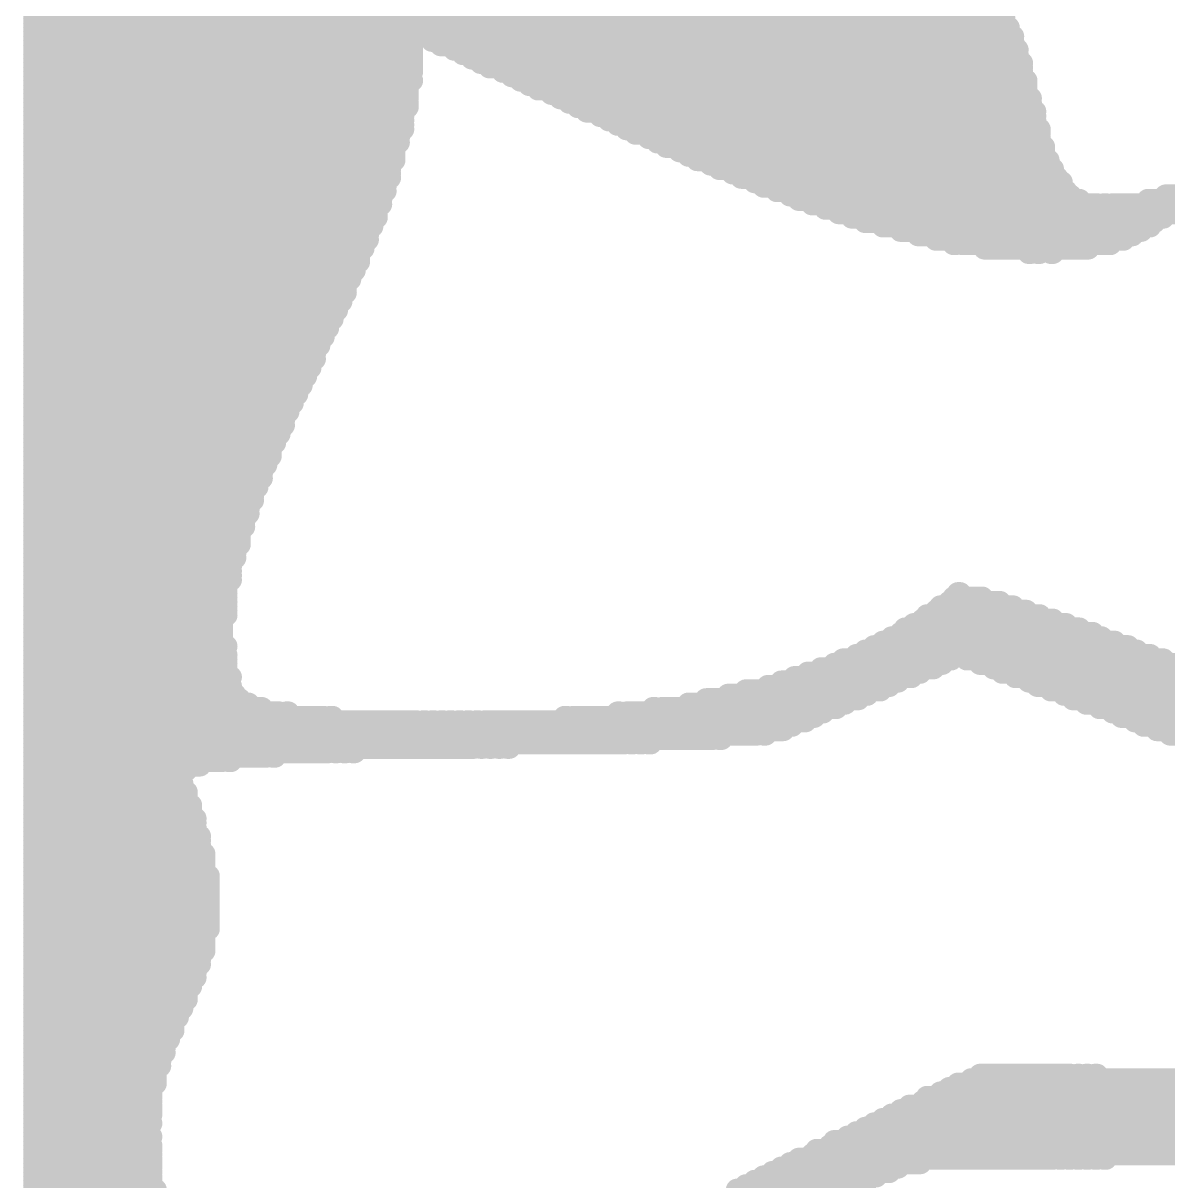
# Model space of a CAD drawing. Extents: x 0 to 127, y 0 to 167.
# Drawn here: x 44.303 to 46.934, y 101.793 to 104.455 of the extents above; entities that cross this region are included whole.
import ezdxf

# ---------------------------------------------------------------- set-up
doc = ezdxf.new("R2010")
doc.units = 0
doc.layers.add('2D_LINE_126', color=222, linetype='CONTINUOUS')

# ---------------------------------------------------------------- blocks, each defined once
blk = doc.blocks.new('SMOOTH_0$0508')
at = {"const_width": 0.0254}
blk.add_lwpolyline([(-0.0127, 0, 1), (0.0127, 0, 1)], format="xyb", close=True, dxfattribs=at)
blk = doc.blocks.new('DRAWING_3017')
at = {"layer": '2D_LINE_126', "const_width": 0.0508}
for points in [[(-1.64592, 11.76528), (0.5842, 11.76528)], [(-1.64592, 11.75512), (0.5842, 11.75512)], [(-1.64592, 11.74496), (0.5842, 11.74496)], [(-1.64592, 11.7348), (0.59436, 11.7348)], [(-1.64592, 11.72464), (0.59436, 11.72464)], [(-1.64592, 11.71448), (-0.77724, 11.71448)], [(-0.75184, 11.71448), (0.60452, 11.71448)], [(-1.64592, 11.70432), (-0.77724, 11.70432)], [(-1.64592, 11.69416), (-0.77724, 11.69416)], [(-0.73152, 11.70432), (0.60452, 11.70432)], [(-0.7112, 11.69416), (0.60452, 11.69416)], [(-1.64592, 11.684), (-0.77724, 11.684)], [(-1.64592, 11.67384), (-0.77724, 11.67384)], [(-1.64592, 11.66368), (-0.77724, 11.66368)], [(-0.68072, 11.684), (0.61468, 11.684)], [(-0.6604, 11.67384), (0.61468, 11.67384)], [(-0.64008, 11.66368), (0.61468, 11.66368)], [(-1.64592, 11.65352), (-0.77724, 11.65352)], [(-1.64592, 11.64336), (-0.77724, 11.64336)], [(-0.61976, 11.65352), (0.62484, 11.65352)], [(-0.59944, 11.64336), (0.62484, 11.64336)], [(-1.64592, 11.6332), (-0.77724, 11.6332)], [(-1.64592, 11.62304), (-0.7874, 11.62304)], [(-1.64592, 11.61288), (-0.77724, 11.61288)], [(-0.56896, 11.6332), (0.62484, 11.6332)], [(-0.54864, 11.62304), (0.62484, 11.62304)], [(-0.52832, 11.61288), (0.635, 11.61288)], [(-1.64592, 11.60272), (-0.7874, 11.60272)], [(-1.64592, 11.59256), (-0.7874, 11.59256)], [(-1.64592, 11.5824), (-0.7874, 11.5824)], [(-0.508, 11.60272), (0.635, 11.60272)], [(-0.48768, 11.59256), (0.635, 11.59256)], [(-0.4572, 11.5824), (0.635, 11.5824)], [(-1.64592, 11.57224), (-0.7874, 11.57224)], [(-1.64592, 11.56208), (-0.7874, 11.56208)], [(-0.43688, 11.57224), (0.64516, 11.57224)], [(-0.41656, 11.56208), (0.64516, 11.56208)], [(-1.64592, 11.55192), (-0.7874, 11.55192)], [(-1.64592, 11.54176), (-0.79756, 11.54176)], [(-1.64592, 11.5316), (-0.79756, 11.5316)], [(-0.39624, 11.55192), (0.64516, 11.55192)], [(-0.37592, 11.54176), (0.65532, 11.54176)], [(-0.34544, 11.5316), (0.65532, 11.5316)], [(-1.64592, 11.52144), (-0.79756, 11.52144)], [(-1.64592, 11.51128), (-0.79756, 11.51128)], [(-1.64592, 11.50112), (-0.79756, 11.50112)], [(-0.32512, 11.52144), (0.65532, 11.52144)], [(-0.3048, 11.51128), (0.65532, 11.51128)], [(-0.28448, 11.50112), (0.66548, 11.50112)], [(-1.64592, 11.49096), (-0.80772, 11.49096)], [(-1.64592, 11.4808), (-0.80772, 11.4808)], [(-0.26416, 11.49096), (0.66548, 11.49096)], [(-0.23368, 11.4808), (0.66548, 11.4808)], [(-1.64592, 11.47064), (-0.80772, 11.47064)], [(-1.64592, 11.46048), (-0.81788, 11.46048)], [(-1.64592, 11.45032), (-0.81788, 11.45032)], [(-0.21336, 11.47064), (0.66548, 11.47064)], [(-0.19304, 11.46048), (0.67564, 11.46048)], [(-0.16256, 11.45032), (0.67564, 11.45032)], [(-1.64592, 11.44016), (-0.81788, 11.44016)], [(-1.64592, 11.43), (-0.81788, 11.43)], [(-0.14224, 11.44016), (0.67564, 11.44016)], [(-0.12192, 11.43), (0.6858, 11.43)], [(-1.64592, 11.41984), (-0.82804, 11.41984)], [(-1.64592, 11.40968), (-0.82804, 11.40968)], [(-1.64592, 11.39952), (-0.82804, 11.39952)], [(-0.09144, 11.41984), (0.6858, 11.41984)], [(-0.07112, 11.40968), (0.69596, 11.40968)], [(-0.04064, 11.39952), (0.69596, 11.39952)], [(-1.64592, 11.38936), (-0.82804, 11.38936)], [(-1.64592, 11.3792), (-0.8382, 11.3792)], [(-1.64592, 11.36904), (-0.8382, 11.36904)], [(-0.02032, 11.38936), (0.70612, 11.38936)], [(0.01016, 11.3792), (0.71628, 11.3792)], [(0.03048, 11.36904), (0.71628, 11.36904)], [(-1.64592, 11.35888), (-0.8382, 11.35888)], [(-1.64592, 11.34872), (-0.84836, 11.34872)], [(0.06096, 11.35888), (0.72644, 11.35888)], [(0.09144, 11.34872), (0.7366, 11.34872)], [(0.95504, 11.34872), (1.15316, 11.34872)], [(-1.64592, 11.33856), (-0.84836, 11.33856)], [(-1.64592, 11.3284), (-0.84836, 11.3284)], [(-1.64592, 11.31824), (-0.85852, 11.31824)], [(0.11176, 11.33856), (0.75692, 11.33856)], [(0.14224, 11.3284), (0.79756, 11.3284)], [(0.17272, 11.31824), (1.18364, 11.31824)], [(0.8128, 11.3284), (0.81788, 11.3284)], [(0.83312, 11.3284), (1.17348, 11.3284)], [(0.9144, 11.33856), (1.16332, 11.33856)], [(-1.64592, 11.30808), (-0.85852, 11.30808)], [(-1.64592, 11.29792), (-0.85852, 11.29792)], [(0.2032, 11.30808), (1.1938, 11.30808)], [(0.23368, 11.29792), (0.94996, 11.29792)], [(-1.64592, 11.28776), (-0.86868, 11.28776)], [(-1.64592, 11.2776), (-0.86868, 11.2776)], [(-1.64592, 11.26744), (-0.87884, 11.26744)], [(0.26416, 11.28776), (0.92964, 11.28776)], [(0.3048, 11.2776), (0.91948, 11.2776)], [(0.34544, 11.26744), (0.89916, 11.26744)], [(-1.64592, 11.25728), (-0.87884, 11.25728)], [(-1.64592, 11.24712), (-0.87884, 11.24712)], [(-1.64592, 11.23696), (-0.889, 11.23696)], [(0.38608, 11.25728), (0.87884, 11.25728)], [(0.42672, 11.24712), (0.85852, 11.24712)], [(0.46736, 11.23696), (0.47244, 11.23696)], [(0.48768, 11.23696), (0.82804, 11.23696)], [(-1.64592, 11.2268), (-0.889, 11.2268)], [(-1.64592, 11.21664), (-0.89916, 11.21664)], [(0.53848, 11.2268), (0.77724, 11.2268)], [(0.64008, 11.21664), (0.64516, 11.21664)], [(0.6604, 11.21664), (0.66548, 11.21664)], [(0.69088, 11.21664), (0.69596, 11.21664)], [(-1.64592, 11.20648), (-0.89916, 11.20648)], [(-1.64592, 11.19632), (-0.89916, 11.19632)], [(-1.64592, 11.18616), (-0.90932, 11.18616)], [(-1.64592, 11.176), (-0.90932, 11.176)], [(-1.64592, 11.16584), (-0.91948, 11.16584)], [(-1.64592, 11.15568), (-0.91948, 11.15568)], [(-1.64592, 11.14552), (-0.92964, 11.14552)], [(-1.64592, 11.13536), (-0.92964, 11.13536)], [(-1.64592, 11.1252), (-0.92964, 11.1252)], [(-1.64592, 11.11504), (-0.9398, 11.11504)], [(-1.64592, 11.10488), (-0.9398, 11.10488)], [(-1.64592, 11.09472), (-0.94996, 11.09472)], [(-1.64592, 11.08456), (-0.94996, 11.08456)], [(-1.64592, 11.0744), (-0.96012, 11.0744)], [(-1.64592, 11.06424), (-0.96012, 11.06424)], [(-1.64592, 11.05408), (-0.97028, 11.05408)], [(-1.64592, 11.04392), (-0.97028, 11.04392)], [(-1.64592, 11.03376), (-0.98044, 11.03376)], [(-1.64592, 11.0236), (-0.98044, 11.0236)], [(-1.64592, 11.01344), (-0.9906, 11.01344)], [(-1.64592, 11.00328), (-0.9906, 11.00328)], [(-1.64592, 10.99312), (-1.00076, 10.99312)], [(-1.64592, 10.98296), (-1.00076, 10.98296)], [(-1.64592, 10.9728), (-1.00076, 10.9728)], [(-1.64592, 10.96264), (-1.01092, 10.96264)], [(-1.64592, 10.95248), (-1.01092, 10.95248)], [(-1.64592, 10.94232), (-1.02108, 10.94232)], [(-1.64592, 10.93216), (-1.02108, 10.93216)], [(-1.64592, 10.922), (-1.03124, 10.922)], [(-1.64592, 10.91184), (-1.03124, 10.91184)], [(-1.64592, 10.90168), (-1.0414, 10.90168)], [(-1.64592, 10.89152), (-1.0414, 10.89152)], [(-1.64592, 10.88136), (-1.05156, 10.88136)], [(-1.64592, 10.8712), (-1.05156, 10.8712)], [(-1.64592, 10.86104), (-1.06172, 10.86104)], [(-1.64592, 10.85088), (-1.06172, 10.85088)], [(-1.64592, 10.84072), (-1.07188, 10.84072)], [(-1.64592, 10.83056), (-1.07188, 10.83056)], [(-1.64592, 10.8204), (-1.07188, 10.8204)], [(-1.64592, 10.81024), (-1.08204, 10.81024)], [(-1.64592, 10.80008), (-1.08204, 10.80008)], [(-1.64592, 10.78992), (-1.0922, 10.78992)], [(-1.64592, 10.77976), (-1.0922, 10.77976)], [(-1.64592, 10.7696), (-1.10236, 10.7696)], [(-1.64592, 10.75944), (-1.10236, 10.75944)], [(-1.64592, 10.74928), (-1.10236, 10.74928)], [(-1.64592, 10.73912), (-1.11252, 10.73912)], [(-1.64592, 10.72896), (-1.11252, 10.72896)], [(-1.64592, 10.7188), (-1.12268, 10.7188)], [(-1.64592, 10.70864), (-1.12268, 10.70864)], [(-1.64592, 10.69848), (-1.12268, 10.69848)], [(-1.64592, 10.68832), (-1.13284, 10.68832)], [(-1.64592, 10.67816), (-1.13284, 10.67816)], [(-1.64592, 10.668), (-1.143, 10.668)], [(-1.64592, 10.65784), (-1.143, 10.65784)], [(-1.64592, 10.64768), (-1.143, 10.64768)], [(-1.64592, 10.63752), (-1.15316, 10.63752)], [(-1.64592, 10.62736), (-1.15316, 10.62736)], [(-1.64592, 10.6172), (-1.15316, 10.6172)], [(-1.64592, 10.60704), (-1.16332, 10.60704)], [(-1.64592, 10.59688), (-1.16332, 10.59688)], [(-1.64592, 10.58672), (-1.16332, 10.58672)], [(-1.64592, 10.57656), (-1.17348, 10.57656)], [(-1.64592, 10.5664), (-1.17348, 10.5664)], [(-1.64592, 10.55624), (-1.17348, 10.55624)], [(-1.64592, 10.54608), (-1.17348, 10.54608)], [(-1.64592, 10.53592), (-1.18364, 10.53592)], [(-1.64592, 10.52576), (-1.18364, 10.52576)], [(-1.64592, 10.5156), (-1.18364, 10.5156)], [(-1.64592, 10.50544), (-1.1938, 10.50544)], [(-1.64592, 10.49528), (-1.1938, 10.49528)], [(-1.64592, 10.48512), (-1.1938, 10.48512)], [(-1.64592, 10.47496), (-1.1938, 10.47496)], [(-1.64592, 10.4648), (-1.1938, 10.4648)], [(-1.64592, 10.45464), (-1.20396, 10.45464)], [(-1.64592, 10.44448), (-1.20396, 10.44448)], [(-1.64592, 10.43432), (-1.20396, 10.43432)], [(-1.64592, 10.42416), (-1.20396, 10.42416)], [(-1.64592, 10.414), (-1.20396, 10.414)], [(0.4572, 10.414), (0.57404, 10.414)], [(0.46736, 10.42416), (0.5334, 10.42416)], [(0.47752, 10.43432), (0.4826, 10.43432)], [(-1.64592, 10.40384), (-1.20396, 10.40384)], [(-1.64592, 10.39368), (-1.20396, 10.39368)], [(-1.64592, 10.38352), (-1.20396, 10.38352)], [(0.4064, 10.38352), (0.66548, 10.38352)], [(0.42672, 10.39368), (0.635, 10.39368)], [(0.43688, 10.40384), (0.60452, 10.40384)], [(-1.64592, 10.37336), (-1.21412, 10.37336)], [(-1.64592, 10.3632), (-1.21412, 10.3632)], [(0.37592, 10.3632), (0.72644, 10.3632)], [(0.39624, 10.37336), (0.69596, 10.37336)], [(-1.64592, 10.35304), (-1.21412, 10.35304)], [(-1.64592, 10.34288), (-1.21412, 10.34288)], [(-1.64592, 10.33272), (-1.21412, 10.33272)], [(0.32512, 10.33272), (0.80772, 10.33272)], [(0.34544, 10.34288), (0.7874, 10.34288)], [(0.3556, 10.35304), (0.75692, 10.35304)], [(-1.64592, 10.32256), (-1.21412, 10.32256)], [(-1.64592, 10.3124), (-1.20396, 10.3124)], [(0.28448, 10.3124), (0.86868, 10.3124)], [(0.3048, 10.32256), (0.8382, 10.32256)], [(-1.64592, 10.30224), (-1.21412, 10.30224)], [(-1.64592, 10.29208), (-1.20396, 10.29208)], [(-1.64592, 10.28192), (-1.20396, 10.28192)], [(0.21336, 10.28192), (0.46228, 10.28192)], [(0.24384, 10.29208), (0.91948, 10.29208)], [(0.26416, 10.30224), (0.889, 10.30224)], [(0.49784, 10.28192), (0.94996, 10.28192)], [(-1.64592, 10.27176), (-1.20396, 10.27176)], [(-1.64592, 10.2616), (-1.20396, 10.2616)], [(-1.64592, 10.25144), (-1.20396, 10.25144)], [(0.13208, 10.25144), (0.39116, 10.25144)], [(0.16256, 10.2616), (0.42164, 10.2616)], [(0.19304, 10.27176), (0.44196, 10.27176)], [(0.52832, 10.27176), (0.97028, 10.27176)], [(0.5588, 10.2616), (1.00076, 10.2616)], [(0.57912, 10.25144), (1.03124, 10.25144)], [(-1.64592, 10.24128), (-1.1938, 10.24128)], [(-1.64592, 10.23112), (-1.20396, 10.23112)], [(0.07112, 10.23112), (0.34036, 10.23112)], [(0.1016, 10.24128), (0.37084, 10.24128)], [(0.6096, 10.24128), (1.05156, 10.24128)], [(0.64008, 10.23112), (1.08204, 10.23112)], [(-1.64592, 10.22096), (-1.1938, 10.22096)], [(-1.64592, 10.2108), (-1.1938, 10.2108)], [(-1.64592, 10.20064), (-1.18364, 10.20064)], [(-0.0508, 10.20064), (0.26924, 10.20064)], [(-0.01016, 10.2108), (0.29972, 10.2108)], [(0.04064, 10.22096), (0.32004, 10.22096)], [(0.6604, 10.22096), (1.11252, 10.22096)], [(0.69088, 10.2108), (1.13284, 10.2108)], [(0.72136, 10.20064), (1.16332, 10.20064)], [(-1.64592, 10.19048), (-1.17348, 10.19048)], [(-1.64592, 10.18032), (-1.15316, 10.18032)], [(-1.64592, 10.17016), (-1.12268, 10.17016)], [(-0.22352, 10.17016), (-0.21844, 10.17016)], [(-0.2032, 10.17016), (0.19812, 10.17016)], [(-0.14224, 10.18032), (0.21844, 10.18032)], [(-0.1016, 10.19048), (0.24892, 10.19048)], [(0.74168, 10.19048), (1.18364, 10.19048)], [(0.77216, 10.18032), (1.21412, 10.18032)], [(0.80264, 10.17016), (1.23444, 10.17016)], [(-1.64592, 10.16), (-1.08204, 10.16)], [(-1.64592, 10.14984), (-0.98044, 10.14984)], [(-1.0668, 10.16), (-1.06172, 10.16)], [(-0.9652, 10.14984), (-0.96012, 10.14984)], [(-0.42672, 10.14984), (-0.42164, 10.14984)], [(-0.4064, 10.14984), (0.14732, 10.14984)], [(-0.3048, 10.16), (-0.29972, 10.16)], [(-0.28448, 10.16), (0.16764, 10.16)], [(0.83312, 10.16), (1.26492, 10.16)], [(0.85344, 10.14984), (1.28524, 10.14984)], [(-1.64592, 10.13968), (-0.76708, 10.13968)], [(-1.64592, 10.12952), (0.09652, 10.12952)], [(-1.64592, 10.11936), (0.0762, 10.11936)], [(-0.75184, 10.13968), (-0.74676, 10.13968)], [(-0.73152, 10.13968), (-0.72644, 10.13968)], [(-0.7112, 10.13968), (-0.70612, 10.13968)], [(-0.69088, 10.13968), (-0.6858, 10.13968)], [(-0.67056, 10.13968), (-0.66548, 10.13968)], [(-0.65024, 10.13968), (-0.64516, 10.13968)], [(-0.62992, 10.13968), (-0.62484, 10.13968)], [(-0.6096, 10.13968), (0.127, 10.13968)], [(0.88392, 10.13968), (1.31572, 10.13968)], [(0.90424, 10.12952), (1.33604, 10.12952)], [(0.93472, 10.11936), (1.36652, 10.11936)], [(-1.64592, 10.1092), (0.01524, 10.1092)], [(-1.64592, 10.09904), (-0.08636, 10.09904)], [(-0.07112, 10.09904), (-0.06604, 10.09904)], [(0.03048, 10.1092), (0.03556, 10.1092)], [(0.9652, 10.1092), (1.397, 10.1092)], [(-1.64592, 10.08888), (-0.28956, 10.08888)], [(-1.64592, 10.07872), (-0.635, 10.07872)], [(-1.64592, 10.06856), (-0.97028, 10.06856)], [(-0.95504, 10.06856), (-0.94996, 10.06856)], [(-0.93472, 10.06856), (-0.92964, 10.06856)], [(-0.9144, 10.06856), (-0.90932, 10.06856)], [(-0.61976, 10.07872), (-0.61468, 10.07872)], [(-0.59944, 10.07872), (-0.59436, 10.07872)], [(-0.57912, 10.07872), (-0.57404, 10.07872)], [(-0.5588, 10.07872), (-0.55372, 10.07872)], [(-0.27432, 10.08888), (-0.26924, 10.08888)], [(-0.254, 10.08888), (-0.24892, 10.08888)], [(-0.23368, 10.08888), (-0.2286, 10.08888)], [(-1.64592, 10.0584), (-1.11252, 10.0584)], [(-1.64592, 10.04824), (-1.21412, 10.04824)], [(-1.64592, 10.03808), (-1.26492, 10.03808)], [(-1.19888, 10.04824), (-1.1938, 10.04824)], [(-1.09728, 10.0584), (-1.0922, 10.0584)], [(-1.64592, 10.02792), (-1.2954, 10.02792)], [(-1.64592, 10.01776), (-1.30556, 10.01776)], [(-1.64592, 10.0076), (-1.31572, 10.0076)], [(-1.64592, 9.99744), (-1.30556, 9.99744)], [(-1.64592, 9.98728), (-1.30556, 9.98728)], [(-1.64592, 9.97712), (-1.2954, 9.97712)], [(-1.64592, 9.96696), (-1.2954, 9.96696)], [(-1.64592, 9.9568), (-1.2954, 9.9568)], [(-1.64592, 9.94664), (-1.28524, 9.94664)], [(-1.64592, 9.93648), (-1.28524, 9.93648)], [(-1.64592, 9.92632), (-1.28524, 9.92632)], [(-1.64592, 9.91616), (-1.27508, 9.91616)], [(-1.64592, 9.906), (-1.27508, 9.906)], [(-1.64592, 9.89584), (-1.27508, 9.89584)], [(-1.64592, 9.88568), (-1.27508, 9.88568)], [(-1.64592, 9.87552), (-1.26492, 9.87552)], [(-1.64592, 9.86536), (-1.26492, 9.86536)], [(-1.64592, 9.8552), (-1.26492, 9.8552)], [(-1.64592, 9.84504), (-1.26492, 9.84504)], [(-1.64592, 9.83488), (-1.25476, 9.83488)], [(-1.64592, 9.82472), (-1.25476, 9.82472)], [(-1.64592, 9.81456), (-1.25476, 9.81456)], [(-1.64592, 9.8044), (-1.25476, 9.8044)], [(-1.64592, 9.79424), (-1.25476, 9.79424)], [(-1.64592, 9.78408), (-1.2446, 9.78408)], [(-1.64592, 9.77392), (-1.2446, 9.77392)], [(-1.64592, 9.76376), (-1.2446, 9.76376)], [(-1.64592, 9.7536), (-1.2446, 9.7536)], [(-1.64592, 9.74344), (-1.2446, 9.74344)], [(-1.64592, 9.73328), (-1.2446, 9.73328)], [(-1.64592, 9.72312), (-1.2446, 9.72312)], [(-1.64592, 9.71296), (-1.2446, 9.71296)], [(-1.64592, 9.7028), (-1.2446, 9.7028)], [(-1.64592, 9.69264), (-1.2446, 9.69264)], [(-1.64592, 9.68248), (-1.2446, 9.68248)], [(-1.64592, 9.67232), (-1.2446, 9.67232)], [(-1.64592, 9.66216), (-1.2446, 9.66216)], [(-1.64592, 9.652), (-1.25476, 9.652)], [(-1.64592, 9.64184), (-1.25476, 9.64184)], [(-1.64592, 9.63168), (-1.25476, 9.63168)], [(-1.64592, 9.62152), (-1.25476, 9.62152)], [(-1.64592, 9.61136), (-1.25476, 9.61136)], [(-1.64592, 9.6012), (-1.26492, 9.6012)], [(-1.64592, 9.59104), (-1.26492, 9.59104)], [(-1.64592, 9.58088), (-1.26492, 9.58088)], [(-1.64592, 9.57072), (-1.27508, 9.57072)], [(-1.64592, 9.56056), (-1.27508, 9.56056)], [(-1.64592, 9.5504), (-1.27508, 9.5504)], [(-1.64592, 9.54024), (-1.28524, 9.54024)], [(-1.64592, 9.53008), (-1.28524, 9.53008)], [(-1.64592, 9.51992), (-1.2954, 9.51992)], [(-1.64592, 9.50976), (-1.2954, 9.50976)], [(-1.64592, 9.4996), (-1.2954, 9.4996)], [(-1.64592, 9.48944), (-1.30556, 9.48944)], [(-1.64592, 9.47928), (-1.30556, 9.47928)], [(-1.64592, 9.46912), (-1.31572, 9.46912)], [(-1.64592, 9.45896), (-1.31572, 9.45896)], [(-1.64592, 9.4488), (-1.32588, 9.4488)], [(-1.64592, 9.43864), (-1.32588, 9.43864)], [(-1.64592, 9.42848), (-1.32588, 9.42848)], [(-1.64592, 9.41832), (-1.33604, 9.41832)], [(-1.64592, 9.40816), (-1.33604, 9.40816)], [(-1.64592, 9.398), (-1.3462, 9.398)], [(-1.64592, 9.38784), (-1.3462, 9.38784)], [(-1.64592, 9.37768), (-1.3462, 9.37768)], [(-1.64592, 9.36752), (-1.35636, 9.36752)], [(-1.64592, 9.35736), (-1.35636, 9.35736)], [(-1.64592, 9.3472), (-1.35636, 9.3472)], [(-1.64592, 9.33704), (-1.36652, 9.33704)], [(-1.64592, 9.32688), (-1.36652, 9.32688)], [(0.52832, 9.32688), (0.7366, 9.32688)], [(0.75184, 9.32688), (0.75692, 9.32688)], [(0.77216, 9.32688), (0.77724, 9.32688)], [(0.79248, 9.32688), (0.79756, 9.32688)], [(-1.64592, 9.31672), (-1.36652, 9.31672)], [(-1.64592, 9.30656), (-1.36652, 9.30656)], [(-1.64592, 9.2964), (-1.37668, 9.2964)], [(0.4572, 9.2964), (1.46812, 9.2964)], [(0.47752, 9.30656), (1.2446, 9.30656)], [(0.508, 9.31672), (0.9906, 9.31672)], [(-1.64592, 9.28624), (-1.37668, 9.28624)], [(-1.64592, 9.27608), (-1.37668, 9.27608)], [(-1.64592, 9.26592), (-1.37668, 9.26592)], [(0.39624, 9.26592), (2.03708, 9.26592)], [(0.4064, 9.27608), (1.8542, 9.27608)], [(0.43688, 9.28624), (1.67132, 9.28624)], [(-1.64592, 9.25576), (-1.37668, 9.25576)], [(-1.64592, 9.2456), (-1.37668, 9.2456)], [(0.34544, 9.2456), (2.28092, 9.2456)], [(0.36576, 9.25576), (2.159, 9.25576)], [(-1.64592, 9.23544), (-1.37668, 9.23544)], [(-1.64592, 9.22528), (-1.38684, 9.22528)], [(-1.64592, 9.21512), (-1.37668, 9.21512)], [(0.28448, 9.21512), (2.45364, 9.21512)], [(0.3048, 9.22528), (2.42316, 9.22528)], [(0.32512, 9.23544), (2.37236, 9.23544)], [(-1.64592, 9.20496), (-1.38684, 9.20496)], [(-1.64592, 9.1948), (-1.38684, 9.1948)], [(0.24384, 9.1948), (2.4638, 9.1948)], [(0.26416, 9.20496), (2.47396, 9.20496)], [(-1.64592, 9.18464), (-1.37668, 9.18464)], [(-1.64592, 9.17448), (-1.38684, 9.17448)], [(-1.64592, 9.16432), (-1.37668, 9.16432)], [(0.18288, 9.16432), (2.42316, 9.16432)], [(0.19304, 9.17448), (2.44348, 9.17448)], [(0.22352, 9.18464), (2.4638, 9.18464)], [(-1.64592, 9.15416), (-1.37668, 9.15416)], [(-1.64592, 9.144), (-1.37668, 9.144)], [(-1.64592, 9.13384), (-1.37668, 9.13384)], [(0.11176, 9.13384), (0.69596, 9.13384)], [(0.14224, 9.144), (2.33172, 9.144)], [(0.1524, 9.15416), (2.38252, 9.15416)], [(0.7112, 9.13384), (0.71628, 9.13384)], [(0.73152, 9.13384), (0.7366, 9.13384)], [(0.75184, 9.13384), (0.75692, 9.13384)], [(0.77216, 9.13384), (0.77724, 9.13384)], [(0.79248, 9.13384), (0.79756, 9.13384)], [(0.8128, 9.13384), (0.81788, 9.13384)], [(-1.64592, 9.12368), (-1.37668, 9.12368)], [(-1.64592, 9.11352), (-1.37668, 9.11352)], [(0.07112, 9.11352), (0.34036, 9.11352)], [(0.09144, 9.12368), (0.39116, 9.12368)], [(-1.64592, 9.10336), (-1.37668, 9.10336)], [(-1.64592, 9.0932), (-1.37668, 9.0932)], [(-1.64592, 9.08304), (-1.37668, 9.08304)], [(0.01016, 9.08304), (0.26924, 9.08304)], [(0.03048, 9.0932), (0.28956, 9.0932)], [(0.0508, 9.10336), (0.32004, 9.10336)], [(-1.64592, 9.07288), (-1.37668, 9.07288)], [(-1.64592, 9.06272), (-1.36652, 9.06272)], [(-0.03048, 9.06272), (0.23876, 9.06272)], [(-0.01016, 9.07288), (0.25908, 9.07288)]]:
    blk.add_lwpolyline(points, dxfattribs=at)
at = {"layer": '2D_LINE_126'}
for p in [(-1.64592, 11.76528), (-1.64592, 11.75512), (-1.64592, 11.74496), (0.5842, 11.76528), (0.5842, 11.75512), (0.5842, 11.74496), (-1.64592, 11.7348), (-1.64592, 11.72464), (-1.64592, 11.71448), (-0.77724, 11.71448), (-0.75184, 11.71448), (0.59436, 11.7348), (0.59436, 11.72464), (0.60452, 11.71448), (-1.64592, 11.70432), (-1.64592, 11.69416), (-0.77724, 11.70432), (-0.77724, 11.69416), (-0.73152, 11.70432), (-0.7112, 11.69416), (0.60452, 11.70432), (0.60452, 11.69416), (-1.64592, 11.684), (-1.64592, 11.67384), (-1.64592, 11.66368), (-0.77724, 11.684), (-0.77724, 11.67384), (-0.77724, 11.66368), (-0.68072, 11.684), (-0.6604, 11.67384), (-0.64008, 11.66368), (0.61468, 11.684), (0.61468, 11.67384), (0.61468, 11.66368), (-1.64592, 11.65352), (-1.64592, 11.64336), (-0.77724, 11.65352), (-0.77724, 11.64336), (-0.61976, 11.65352), (-0.59944, 11.64336), (0.62484, 11.65352), (0.62484, 11.64336), (-1.64592, 11.6332), (-1.64592, 11.62304), (-1.64592, 11.61288), (-0.7874, 11.62304), (-0.77724, 11.6332), (-0.77724, 11.61288), (-0.56896, 11.6332), (-0.54864, 11.62304), (-0.52832, 11.61288), (0.62484, 11.6332), (0.62484, 11.62304), (0.635, 11.61288), (-1.64592, 11.60272), (-1.64592, 11.59256), (-1.64592, 11.5824), (-0.7874, 11.60272), (-0.7874, 11.59256), (-0.7874, 11.5824), (-0.508, 11.60272), (-0.48768, 11.59256), (-0.4572, 11.5824), (0.635, 11.60272), (0.635, 11.59256), (0.635, 11.5824), (-1.64592, 11.57224), (-1.64592, 11.56208), (-0.7874, 11.57224), (-0.7874, 11.56208), (-0.43688, 11.57224), (-0.41656, 11.56208), (0.64516, 11.57224), (0.64516, 11.56208), (-1.64592, 11.55192), (-1.64592, 11.54176), (-1.64592, 11.5316), (-0.79756, 11.54176), (-0.79756, 11.5316), (-0.7874, 11.55192), (-0.39624, 11.55192), (-0.37592, 11.54176), (-0.34544, 11.5316), (0.64516, 11.55192), (0.65532, 11.54176), (0.65532, 11.5316), (-1.64592, 11.52144), (-1.64592, 11.51128), (-1.64592, 11.50112), (-0.79756, 11.52144), (-0.79756, 11.51128), (-0.79756, 11.50112), (-0.32512, 11.52144), (-0.3048, 11.51128), (-0.28448, 11.50112), (0.65532, 11.52144), (0.65532, 11.51128), (0.66548, 11.50112), (-1.64592, 11.49096), (-1.64592, 11.4808), (-0.80772, 11.49096), (-0.80772, 11.4808), (-0.26416, 11.49096), (-0.23368, 11.4808), (0.66548, 11.49096), (0.66548, 11.4808), (-1.64592, 11.47064), (-1.64592, 11.46048), (-1.64592, 11.45032), (-0.81788, 11.46048), (-0.81788, 11.45032), (-0.80772, 11.47064), (-0.21336, 11.47064), (-0.19304, 11.46048), (-0.16256, 11.45032), (0.66548, 11.47064), (0.67564, 11.46048), (0.67564, 11.45032), (-1.64592, 11.44016), (-1.64592, 11.43), (-0.81788, 11.44016), (-0.81788, 11.43), (-0.14224, 11.44016), (-0.12192, 11.43), (0.67564, 11.44016), (0.6858, 11.43), (-1.64592, 11.41984), (-1.64592, 11.40968), (-1.64592, 11.39952), (-0.82804, 11.41984), (-0.82804, 11.40968), (-0.82804, 11.39952), (-0.09144, 11.41984), (-0.07112, 11.40968), (-0.04064, 11.39952), (0.6858, 11.41984), (0.69596, 11.40968), (0.69596, 11.39952), (-1.64592, 11.38936), (-1.64592, 11.3792), (-1.64592, 11.36904), (-0.8382, 11.3792), (-0.8382, 11.36904), (-0.82804, 11.38936), (-0.02032, 11.38936), (0.01016, 11.3792), (0.03048, 11.36904), (0.70612, 11.38936), (0.71628, 11.3792), (0.71628, 11.36904), (-1.64592, 11.35888), (-1.64592, 11.34872), (-0.84836, 11.34872), (-0.8382, 11.35888), (0.06096, 11.35888), (0.09144, 11.34872), (0.72644, 11.35888), (0.7366, 11.34872), (0.95504, 11.34872), (-1.64592, 11.33856), (-1.64592, 11.3284), (-1.64592, 11.31824), (-0.85852, 11.31824), (-0.84836, 11.33856), (-0.84836, 11.3284), (0.11176, 11.33856), (0.14224, 11.3284), (0.17272, 11.31824), (0.75692, 11.33856), (0.79756, 11.3284), (0.8128, 11.3284), (0.81788, 11.3284), (0.83312, 11.3284), (0.9144, 11.33856), (-1.64592, 11.30808), (-1.64592, 11.29792), (-0.85852, 11.30808), (-0.85852, 11.29792), (0.2032, 11.30808), (0.23368, 11.29792), (0.94996, 11.29792), (-1.64592, 11.28776), (-1.64592, 11.2776), (-1.64592, 11.26744), (-0.87884, 11.26744), (-0.86868, 11.28776), (-0.86868, 11.2776), (0.26416, 11.28776), (0.3048, 11.2776), (0.34544, 11.26744), (0.89916, 11.26744), (0.91948, 11.2776), (0.92964, 11.28776), (-1.64592, 11.25728), (-1.64592, 11.24712), (-1.64592, 11.23696), (-0.889, 11.23696), (-0.87884, 11.25728), (-0.87884, 11.24712), (0.38608, 11.25728), (0.42672, 11.24712), (0.46736, 11.23696), (0.47244, 11.23696), (0.48768, 11.23696), (0.82804, 11.23696), (0.85852, 11.24712), (0.87884, 11.25728), (-1.64592, 11.2268), (-1.64592, 11.21664), (-0.89916, 11.21664), (-0.889, 11.2268), (0.53848, 11.2268), (0.64008, 11.21664), (0.64516, 11.21664), (0.6604, 11.21664), (0.66548, 11.21664), (0.69088, 11.21664), (0.69596, 11.21664), (0.77724, 11.2268), (-1.64592, 11.20648), (-1.64592, 11.19632), (-1.64592, 11.18616), (-0.90932, 11.18616), (-0.89916, 11.20648), (-0.89916, 11.19632), (-1.64592, 11.176), (-1.64592, 11.16584), (-1.64592, 11.15568), (-0.91948, 11.16584), (-0.91948, 11.15568), (-0.90932, 11.176), (-1.64592, 11.14552), (-1.64592, 11.13536), (-0.92964, 11.14552), (-0.92964, 11.13536), (-1.64592, 11.1252), (-1.64592, 11.11504), (-1.64592, 11.10488), (-0.9398, 11.11504), (-0.9398, 11.10488), (-0.92964, 11.1252), (-1.64592, 11.09472), (-1.64592, 11.08456), (-0.94996, 11.09472), (-0.94996, 11.08456), (-1.64592, 11.0744), (-1.64592, 11.06424), (-1.64592, 11.05408), (-0.97028, 11.05408), (-0.96012, 11.0744), (-0.96012, 11.06424), (-1.64592, 11.04392), (-1.64592, 11.03376), (-1.64592, 11.0236), (-0.98044, 11.03376), (-0.98044, 11.0236), (-0.97028, 11.04392), (-1.64592, 11.01344), (-1.64592, 11.00328), (-0.9906, 11.01344), (-0.9906, 11.00328), (-1.64592, 10.99312), (-1.64592, 10.98296), (-1.64592, 10.9728), (-1.00076, 10.99312), (-1.00076, 10.98296), (-1.00076, 10.9728), (-1.64592, 10.96264), (-1.64592, 10.95248), (-1.64592, 10.94232), (-1.02108, 10.94232), (-1.01092, 10.96264), (-1.01092, 10.95248), (-1.64592, 10.93216), (-1.64592, 10.922), (-1.03124, 10.922), (-1.02108, 10.93216), (-1.64592, 10.91184), (-1.64592, 10.90168), (-1.64592, 10.89152), (-1.0414, 10.90168), (-1.0414, 10.89152), (-1.03124, 10.91184), (-1.64592, 10.88136), (-1.64592, 10.8712), (-1.05156, 10.88136), (-1.05156, 10.8712), (-1.64592, 10.86104), (-1.64592, 10.85088), (-1.64592, 10.84072), (-1.07188, 10.84072), (-1.06172, 10.86104), (-1.06172, 10.85088), (-1.64592, 10.83056), (-1.64592, 10.8204), (-1.64592, 10.81024), (-1.08204, 10.81024), (-1.07188, 10.83056), (-1.07188, 10.8204), (-1.64592, 10.80008), (-1.64592, 10.78992), (-1.0922, 10.78992), (-1.08204, 10.80008), (-1.64592, 10.77976), (-1.64592, 10.7696), (-1.64592, 10.75944), (-1.10236, 10.7696), (-1.10236, 10.75944), (-1.0922, 10.77976), (-1.64592, 10.74928), (-1.64592, 10.73912), (-1.64592, 10.72896), (-1.11252, 10.73912), (-1.11252, 10.72896), (-1.10236, 10.74928), (-1.64592, 10.7188), (-1.64592, 10.70864), (-1.12268, 10.7188), (-1.12268, 10.70864), (-1.64592, 10.69848), (-1.64592, 10.68832), (-1.64592, 10.67816), (-1.13284, 10.68832), (-1.13284, 10.67816), (-1.12268, 10.69848), (-1.64592, 10.668), (-1.64592, 10.65784), (-1.143, 10.668), (-1.143, 10.65784), (-1.64592, 10.64768), (-1.64592, 10.63752), (-1.64592, 10.62736), (-1.15316, 10.63752), (-1.15316, 10.62736), (-1.143, 10.64768), (-1.64592, 10.6172), (-1.64592, 10.60704), (-1.64592, 10.59688), (-1.16332, 10.60704), (-1.16332, 10.59688), (-1.15316, 10.6172), (-1.64592, 10.58672), (-1.64592, 10.57656), (-1.17348, 10.57656), (-1.16332, 10.58672), (-1.64592, 10.5664), (-1.64592, 10.55624), (-1.64592, 10.54608), (-1.17348, 10.5664), (-1.17348, 10.55624), (-1.17348, 10.54608), (-1.64592, 10.53592), (-1.64592, 10.52576), (-1.18364, 10.53592), (-1.18364, 10.52576), (-1.64592, 10.5156), (-1.64592, 10.50544), (-1.64592, 10.49528), (-1.1938, 10.50544), (-1.1938, 10.49528), (-1.18364, 10.5156), (-1.64592, 10.48512), (-1.64592, 10.47496), (-1.64592, 10.4648), (-1.1938, 10.48512), (-1.1938, 10.47496), (-1.1938, 10.4648), (-1.64592, 10.45464), (-1.64592, 10.44448), (-1.20396, 10.45464), (-1.20396, 10.44448), (-1.64592, 10.43432), (-1.64592, 10.42416), (-1.64592, 10.414), (-1.20396, 10.43432), (-1.20396, 10.42416), (-1.20396, 10.414), (0.4572, 10.414), (0.46736, 10.42416), (0.47752, 10.43432), (0.4826, 10.43432), (0.5334, 10.42416), (0.57404, 10.414), (-1.64592, 10.40384), (-1.64592, 10.39368), (-1.64592, 10.38352), (-1.20396, 10.40384), (-1.20396, 10.39368), (-1.20396, 10.38352), (0.4064, 10.38352), (0.42672, 10.39368), (0.43688, 10.40384), (0.60452, 10.40384), (0.635, 10.39368), (0.66548, 10.38352), (-1.64592, 10.37336), (-1.64592, 10.3632), (-1.21412, 10.37336), (-1.21412, 10.3632), (0.37592, 10.3632), (0.39624, 10.37336), (0.69596, 10.37336), (0.72644, 10.3632), (-1.64592, 10.35304), (-1.64592, 10.34288), (-1.64592, 10.33272), (-1.21412, 10.35304), (-1.21412, 10.34288), (-1.21412, 10.33272), (0.32512, 10.33272), (0.34544, 10.34288), (0.3556, 10.35304), (0.75692, 10.35304), (0.7874, 10.34288), (0.80772, 10.33272), (-1.64592, 10.32256), (-1.64592, 10.3124), (-1.21412, 10.32256), (-1.20396, 10.3124), (0.28448, 10.3124), (0.3048, 10.32256), (0.8382, 10.32256), (0.86868, 10.3124), (-1.64592, 10.30224), (-1.64592, 10.29208), (-1.64592, 10.28192), (-1.21412, 10.30224), (-1.20396, 10.29208), (-1.20396, 10.28192), (0.21336, 10.28192), (0.24384, 10.29208), (0.26416, 10.30224), (0.46228, 10.28192), (0.49784, 10.28192), (0.889, 10.30224), (0.91948, 10.29208), (0.94996, 10.28192), (-1.64592, 10.27176), (-1.64592, 10.2616), (-1.64592, 10.25144), (-1.20396, 10.27176), (-1.20396, 10.2616), (-1.20396, 10.25144), (0.13208, 10.25144), (0.16256, 10.2616), (0.19304, 10.27176), (0.39116, 10.25144), (0.42164, 10.2616), (0.44196, 10.27176), (0.52832, 10.27176), (0.5588, 10.2616), (0.57912, 10.25144), (0.97028, 10.27176), (-1.64592, 10.24128), (-1.64592, 10.23112), (-1.20396, 10.23112), (-1.1938, 10.24128), (0.07112, 10.23112), (0.1016, 10.24128), (0.34036, 10.23112), (0.37084, 10.24128), (0.6096, 10.24128), (0.64008, 10.23112), (-1.64592, 10.22096), (-1.64592, 10.2108), (-1.64592, 10.20064), (-1.1938, 10.22096), (-1.1938, 10.2108), (-1.18364, 10.20064), (-0.0508, 10.20064), (-0.01016, 10.2108), (0.04064, 10.22096), (0.26924, 10.20064), (0.29972, 10.2108), (0.32004, 10.22096), (0.6604, 10.22096), (0.69088, 10.2108), (0.72136, 10.20064), (-1.64592, 10.19048), (-1.64592, 10.18032), (-1.64592, 10.17016), (-1.17348, 10.19048), (-1.15316, 10.18032), (-1.12268, 10.17016), (-0.22352, 10.17016), (-0.21844, 10.17016), (-0.2032, 10.17016), (-0.14224, 10.18032), (-0.1016, 10.19048), (0.19812, 10.17016), (0.21844, 10.18032), (0.24892, 10.19048), (0.74168, 10.19048), (0.77216, 10.18032), (0.80264, 10.17016), (-1.64592, 10.16), (-1.64592, 10.14984), (-1.08204, 10.16), (-1.0668, 10.16), (-1.06172, 10.16), (-0.98044, 10.14984), (-0.9652, 10.14984), (-0.96012, 10.14984), (-0.42672, 10.14984), (-0.42164, 10.14984), (-0.4064, 10.14984), (-0.3048, 10.16), (-0.29972, 10.16), (-0.28448, 10.16), (0.14732, 10.14984), (0.16764, 10.16), (0.83312, 10.16), (0.85344, 10.14984), (-1.64592, 10.13968), (-1.64592, 10.12952), (-1.64592, 10.11936), (-0.76708, 10.13968), (-0.75184, 10.13968), (-0.74676, 10.13968), (-0.73152, 10.13968), (-0.72644, 10.13968), (-0.7112, 10.13968), (-0.70612, 10.13968), (-0.69088, 10.13968), (-0.6858, 10.13968), (-0.67056, 10.13968), (-0.66548, 10.13968), (-0.65024, 10.13968), (-0.64516, 10.13968), (-0.62992, 10.13968), (-0.62484, 10.13968), (-0.6096, 10.13968), (0.0762, 10.11936), (0.09652, 10.12952), (0.127, 10.13968), (0.88392, 10.13968), (0.90424, 10.12952), (0.93472, 10.11936), (-1.64592, 10.1092), (-1.64592, 10.09904), (-0.08636, 10.09904), (-0.07112, 10.09904), (-0.06604, 10.09904), (0.01524, 10.1092), (0.03048, 10.1092), (0.03556, 10.1092), (0.9652, 10.1092), (-1.64592, 10.08888), (-1.64592, 10.07872), (-1.64592, 10.06856), (-0.97028, 10.06856), (-0.95504, 10.06856), (-0.94996, 10.06856), (-0.93472, 10.06856), (-0.92964, 10.06856), (-0.9144, 10.06856), (-0.90932, 10.06856), (-0.635, 10.07872), (-0.61976, 10.07872), (-0.61468, 10.07872), (-0.59944, 10.07872), (-0.59436, 10.07872), (-0.57912, 10.07872), (-0.57404, 10.07872), (-0.5588, 10.07872), (-0.55372, 10.07872), (-0.28956, 10.08888), (-0.27432, 10.08888), (-0.26924, 10.08888), (-0.254, 10.08888), (-0.24892, 10.08888), (-0.23368, 10.08888), (-0.2286, 10.08888), (-1.64592, 10.0584), (-1.64592, 10.04824), (-1.64592, 10.03808), (-1.26492, 10.03808), (-1.21412, 10.04824), (-1.19888, 10.04824), (-1.1938, 10.04824), (-1.11252, 10.0584), (-1.09728, 10.0584), (-1.0922, 10.0584), (-1.64592, 10.02792), (-1.64592, 10.01776), (-1.30556, 10.01776), (-1.2954, 10.02792), (-1.64592, 10.0076), (-1.64592, 9.99744), (-1.64592, 9.98728), (-1.31572, 10.0076), (-1.30556, 9.99744), (-1.30556, 9.98728), (-1.64592, 9.97712), (-1.64592, 9.96696), (-1.2954, 9.97712), (-1.2954, 9.96696), (-1.64592, 9.9568), (-1.64592, 9.94664), (-1.64592, 9.93648), (-1.2954, 9.9568), (-1.28524, 9.94664), (-1.28524, 9.93648), (-1.64592, 9.92632), (-1.64592, 9.91616), (-1.64592, 9.906), (-1.28524, 9.92632), (-1.27508, 9.91616), (-1.27508, 9.906), (-1.64592, 9.89584), (-1.64592, 9.88568), (-1.27508, 9.89584), (-1.27508, 9.88568), (-1.64592, 9.87552), (-1.64592, 9.86536), (-1.64592, 9.8552), (-1.26492, 9.87552), (-1.26492, 9.86536), (-1.26492, 9.8552), (-1.64592, 9.84504), (-1.64592, 9.83488), (-1.64592, 9.82472), (-1.26492, 9.84504), (-1.25476, 9.83488), (-1.25476, 9.82472), (-1.64592, 9.81456), (-1.64592, 9.8044), (-1.25476, 9.81456), (-1.25476, 9.8044), (-1.64592, 9.79424), (-1.64592, 9.78408), (-1.64592, 9.77392), (-1.25476, 9.79424), (-1.2446, 9.78408), (-1.2446, 9.77392), (-1.64592, 9.76376), (-1.64592, 9.7536), (-1.2446, 9.76376), (-1.2446, 9.7536), (-1.64592, 9.74344), (-1.64592, 9.73328), (-1.64592, 9.72312), (-1.2446, 9.74344), (-1.2446, 9.73328), (-1.2446, 9.72312), (-1.64592, 9.71296), (-1.64592, 9.7028), (-1.64592, 9.69264), (-1.2446, 9.71296), (-1.2446, 9.7028), (-1.2446, 9.69264), (-1.64592, 9.68248), (-1.64592, 9.67232), (-1.2446, 9.68248), (-1.2446, 9.67232), (-1.64592, 9.66216), (-1.64592, 9.652), (-1.64592, 9.64184), (-1.25476, 9.652), (-1.25476, 9.64184), (-1.2446, 9.66216), (-1.64592, 9.63168), (-1.64592, 9.62152), (-1.64592, 9.61136), (-1.25476, 9.63168), (-1.25476, 9.62152), (-1.25476, 9.61136), (-1.64592, 9.6012), (-1.64592, 9.59104), (-1.26492, 9.6012), (-1.26492, 9.59104), (-1.64592, 9.58088), (-1.64592, 9.57072), (-1.64592, 9.56056), (-1.27508, 9.57072), (-1.27508, 9.56056), (-1.26492, 9.58088), (-1.64592, 9.5504), (-1.64592, 9.54024), (-1.28524, 9.54024), (-1.27508, 9.5504), (-1.64592, 9.53008), (-1.64592, 9.51992), (-1.64592, 9.50976), (-1.2954, 9.51992), (-1.2954, 9.50976), (-1.28524, 9.53008), (-1.64592, 9.4996), (-1.64592, 9.48944), (-1.64592, 9.47928), (-1.30556, 9.48944), (-1.30556, 9.47928), (-1.2954, 9.4996), (-1.64592, 9.46912), (-1.64592, 9.45896), (-1.31572, 9.46912), (-1.31572, 9.45896), (-1.64592, 9.4488), (-1.64592, 9.43864), (-1.64592, 9.42848), (-1.32588, 9.4488), (-1.32588, 9.43864), (-1.32588, 9.42848), (-1.64592, 9.41832), (-1.64592, 9.40816), (-1.64592, 9.398), (-1.3462, 9.398), (-1.33604, 9.41832), (-1.33604, 9.40816), (-1.64592, 9.38784), (-1.64592, 9.37768), (-1.3462, 9.38784), (-1.3462, 9.37768), (-1.64592, 9.36752), (-1.64592, 9.35736), (-1.64592, 9.3472), (-1.35636, 9.36752), (-1.35636, 9.35736), (-1.35636, 9.3472), (-1.64592, 9.33704), (-1.64592, 9.32688), (-1.36652, 9.33704), (-1.36652, 9.32688), (0.52832, 9.32688), (0.7366, 9.32688), (0.75184, 9.32688), (0.75692, 9.32688), (0.77216, 9.32688), (0.77724, 9.32688), (0.79248, 9.32688), (0.79756, 9.32688), (-1.64592, 9.31672), (-1.64592, 9.30656), (-1.64592, 9.2964), (-1.37668, 9.2964), (-1.36652, 9.31672), (-1.36652, 9.30656), (0.4572, 9.2964), (0.47752, 9.30656), (0.508, 9.31672), (-1.64592, 9.28624), (-1.64592, 9.27608), (-1.64592, 9.26592), (-1.37668, 9.28624), (-1.37668, 9.27608), (-1.37668, 9.26592), (0.39624, 9.26592), (0.4064, 9.27608), (0.43688, 9.28624), (-1.64592, 9.25576), (-1.64592, 9.2456), (-1.37668, 9.25576), (-1.37668, 9.2456), (0.34544, 9.2456), (0.36576, 9.25576), (-1.64592, 9.23544), (-1.64592, 9.22528), (-1.64592, 9.21512), (-1.38684, 9.22528), (-1.37668, 9.23544), (-1.37668, 9.21512), (0.28448, 9.21512), (0.3048, 9.22528), (0.32512, 9.23544), (-1.64592, 9.20496), (-1.64592, 9.1948), (-1.38684, 9.20496), (-1.38684, 9.1948), (0.24384, 9.1948), (0.26416, 9.20496), (-1.64592, 9.18464), (-1.64592, 9.17448), (-1.64592, 9.16432), (-1.38684, 9.17448), (-1.37668, 9.18464), (-1.37668, 9.16432), (0.18288, 9.16432), (0.19304, 9.17448), (0.22352, 9.18464), (-1.64592, 9.15416), (-1.64592, 9.144), (-1.64592, 9.13384), (-1.37668, 9.15416), (-1.37668, 9.144), (-1.37668, 9.13384), (0.11176, 9.13384), (0.14224, 9.144), (0.1524, 9.15416), (0.69596, 9.13384), (0.7112, 9.13384), (0.71628, 9.13384), (0.73152, 9.13384), (0.7366, 9.13384), (0.75184, 9.13384), (0.75692, 9.13384), (0.77216, 9.13384), (0.77724, 9.13384), (0.79248, 9.13384), (0.79756, 9.13384), (0.8128, 9.13384), (0.81788, 9.13384), (-1.64592, 9.12368), (-1.64592, 9.11352), (-1.37668, 9.12368), (-1.37668, 9.11352), (0.07112, 9.11352), (0.09144, 9.12368), (0.34036, 9.11352), (0.39116, 9.12368), (-1.64592, 9.10336), (-1.64592, 9.0932), (-1.64592, 9.08304), (-1.37668, 9.10336), (-1.37668, 9.0932), (-1.37668, 9.08304), (0.01016, 9.08304), (0.03048, 9.0932), (0.0508, 9.10336), (0.26924, 9.08304), (0.28956, 9.0932), (0.32004, 9.10336), (-1.64592, 9.07288), (-1.64592, 9.06272), (-1.37668, 9.07288), (-1.36652, 9.06272), (-0.03048, 9.06272), (-0.01016, 9.07288), (0.23876, 9.06272), (0.25908, 9.07288)]:
    blk.add_blockref('SMOOTH_0$0508', p, dxfattribs=at)

msp = doc.modelspace()

# ---------------------------------------------------------------- block references
msp.add_blockref('DRAWING_3017', (45.974, 92.71))

doc.saveas('drawing.dxf')
